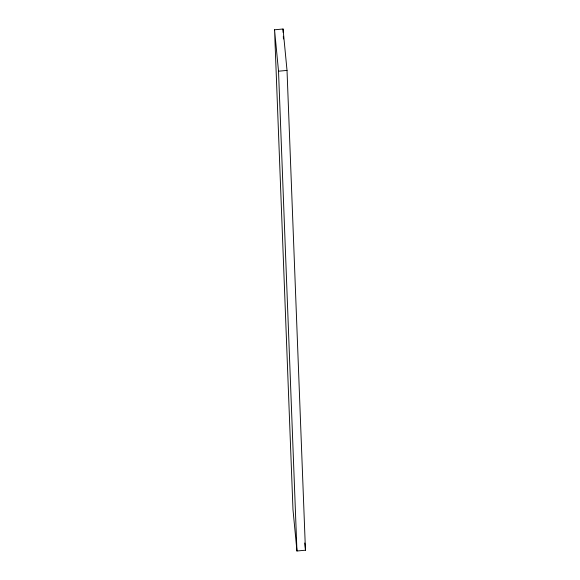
<?xml version="1.0" encoding="UTF-8"?>
<svg xmlns="http://www.w3.org/2000/svg" width="580" height="580" viewBox="0 0 580 580"><rect width="100%" height="100%" fill="white"/><g stroke="black" fill="none" stroke-linecap="round" stroke-linejoin="round"><path stroke-width="0.87" d="M274.543 29.79L283.047 29L287.02 70.412L305.457 550.21L296.953 551L292.98 509.588L274.543 29.79L278.523 71.202L296.953 551M278.523 71.202L287.02 70.412M304.761 543.01L305.457 550.21M283.047 29L283.185 32.618M283.323 36.243L283.431 38.962"/></g></svg>
